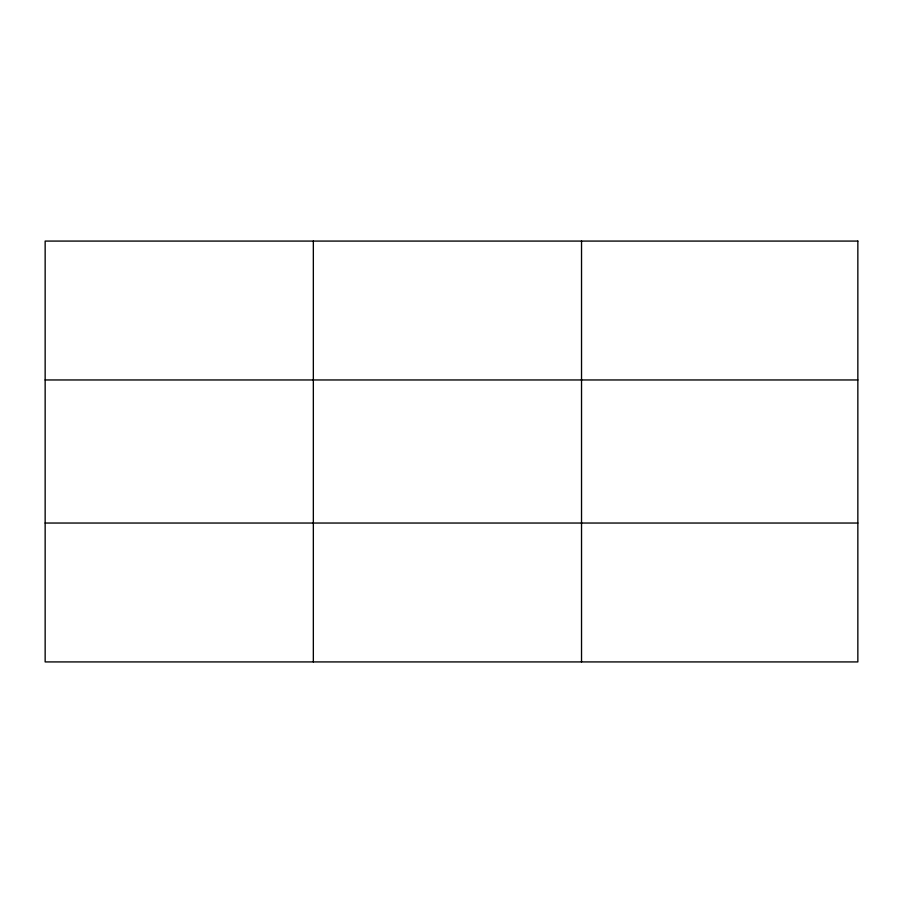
<?xml version="1.0" encoding="UTF-8"?>
<svg xmlns="http://www.w3.org/2000/svg" width="903" height="903" viewBox="0 0 903 903"><rect width="100%" height="100%" fill="white"/><g stroke="black" fill="none" stroke-linecap="round" stroke-linejoin="round"><path stroke-width="1.35" d="M313.341 661.922L313.341 241.078M581.532 661.922L581.532 241.078M45.15 379.96L857.85 379.96M45.15 523.04L857.85 523.04M857.85 241.078L857.85 661.922L45.15 661.922L45.15 241.078L857.85 241.078"/></g></svg>
